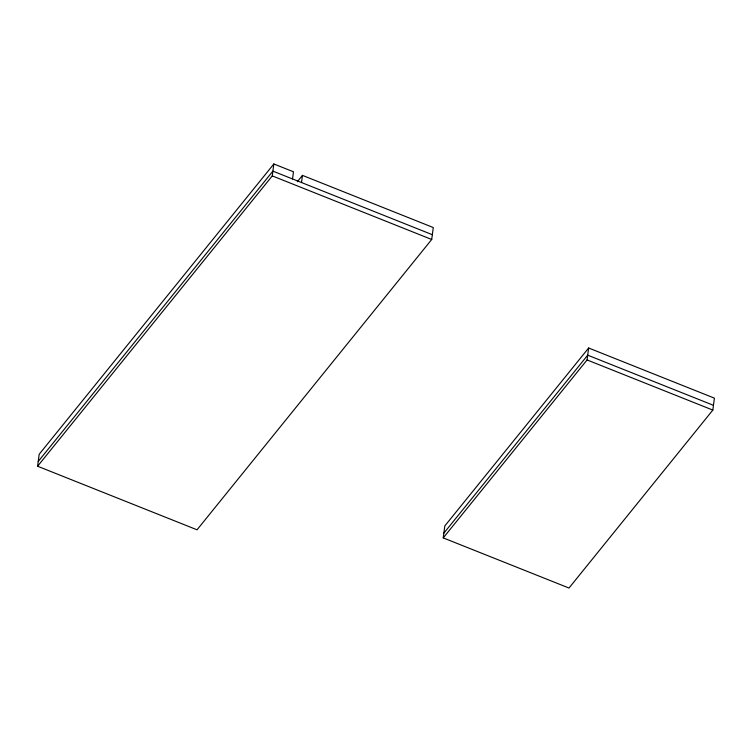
<?xml version="1.0" encoding="UTF-8"?>
<svg xmlns="http://www.w3.org/2000/svg" width="752" height="752" viewBox="0 0 752 752"><rect width="100%" height="100%" fill="white"/><g stroke="black" fill="none" stroke-linecap="round" stroke-linejoin="round"><path stroke-width="1.13" d="M297.341 181.702L302.454 175.376L433.284 227.536L431.714 239.474L197.043 529.803L37.6 466.231L39.17 454.293L273.841 163.964L293.477 171.794L292.528 178.957M37.6 466.231L272.271 175.902L273.841 163.964M301.514 182.539L302.454 175.376M443.238 537.896L444.808 525.958L588.647 348.007L714.4 398.146L712.83 410.084L569.001 588.036L443.238 537.896L587.068 359.945L588.647 348.007M38.23 461.455L272.901 171.127L432.344 234.699M443.868 533.121L587.697 355.17L713.46 405.309M272.271 175.902L431.714 239.474M587.068 359.945L712.83 410.084"/></g></svg>
